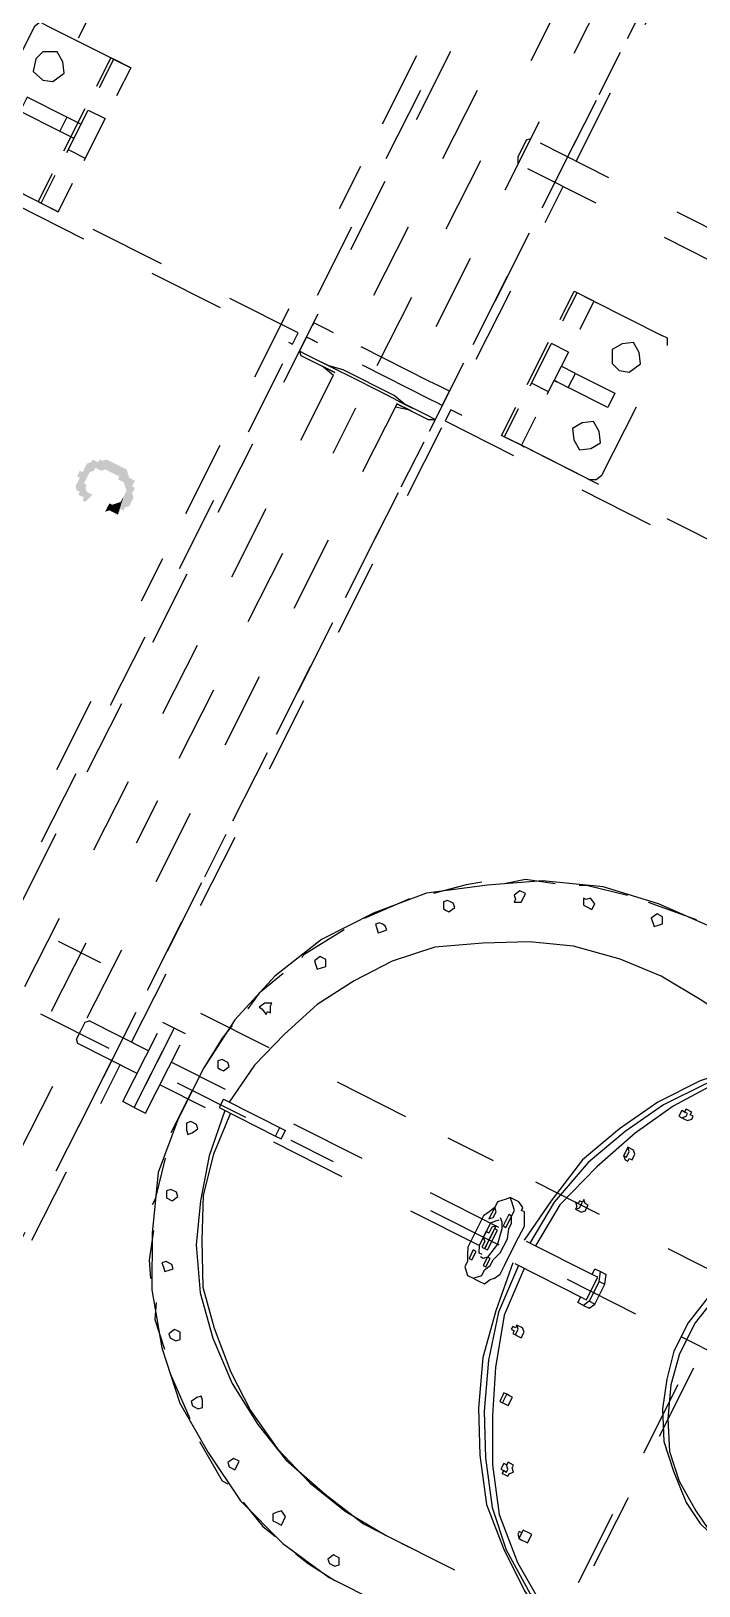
# Model space of a CAD drawing. Header units: metres. Extents: x 0 to 547597, y 0 to 1844684.
# Drawn here: x 543436.278 to 543437.15, y 1844542.936 to 1844544.968 of the extents above; entities that cross this region are included whole.
import ezdxf

# ---------------------------------------------------------------- set-up
doc = ezdxf.new("R2010")
doc.units = ezdxf.units.M
doc.linetypes.add('DASHED', pattern=[0.75, 0.5, -0.25])
doc.layers.add('5_Thep', color=4, linetype='Continuous')
doc.layers.add('TB220kVtuonglai', color=8, linetype='DASHED')

# ---------------------------------------------------------------- blocks, each defined once
blk = doc.blocks.new('MBA220-MB')
for points in [[(-599.3, -206.6), (-603.4, -206.6), (-607.5, -210.8), (-615.8, -210.8), (-615.8, -214.9), (-619.9, -214.9), (-624.1, -214.9), (-624.1, -219), (-624.1, -223.2), (-628.2, -227.3), (-632.3, -231.4), (-632.3, -260.4), (-628.2, -264.5), (-628.2, -268.6), (-624.1, -268.6), (-624.1, -272.8), (-599.3, -272.8), (-607.5, -272.8), (-611.7, -268.6), (-615.8, -268.6), (-615.8, -264.5), (-615.8, -260.4), (-619.9, -256.2), (-619.9, -248), (-619.9, -235.6), (-615.8, -235.6), (-615.8, -227.3), (-611.7, -223.2), (-607.5, -219), (-599.3, -219), (-574.5, -214.9), (-578.6, -214.9), (-582.7, -214.9), (-582.7, -210.8), (-586.9, -210.8), (-591, -206.6), (-595.1, -206.6)], [(-574.5, -214.9), (-599.3, -219), (-591, -219), (-586.9, -223.2), (-582.7, -227.3), (-582.7, -231.4), (-570.3, -231.4), (-574.5, -227.3), (-574.5, -223.2), (-574.5, -219)], [(-582.7, -256.2), (-582.7, -260.4), (-582.7, -264.5), (-586.9, -268.6), (-591, -268.6), (-591, -272.8), (-624.1, -272.8), (-624.1, -276.9), (-619.9, -276.9), (-615.8, -281), (-603.4, -281), (-603.4, -285.2), (-595.1, -285.2), (-595.1, -281), (-586.9, -281), (-582.7, -281), (-578.6, -276.9), (-578.6, -272.8), (-574.5, -272.8), (-574.5, -268.6), (-574.5, -264.5), (-570.3, -264.5), (-570.3, -260.4)]]:
    blk.add_hatch(color=1).paths.add_polyline_path(points)
at = {"color": 1}
for points in [[(-124, 1537.5), (-181.8, 1512.7), (-235.6, 1475.5), (-285.2, 1434.1), (-326.5, 1388.7), (-359.6, 1334.9), (-388.5, 1272.9), (-400.9, 1215.1), (-413.3, 1153.1), (-409.2, 1091.1), (-396.8, 1029.1), (-376.1, 971.2), (-347.2, 917.5), (-305.8, 867.9), (-264.5, 818.3), (-210.8, 781.1), (-157.1, 752.2), (-95.1, 727.4), (-28.9, 706.7), (33.1, 702.6)], [(66.1, 702.6), (132.3, 706.7), (198.4, 727.4), (256.2, 752.2), (314.1, 781.1), (367.8, 818.3), (413.3, 867.9), (446.4, 917.5), (479.4, 971.2), (500.1, 1029.1), (512.5, 1091.1), (512.5, 1153.1), (504.2, 1215.1), (491.8, 1272.9), (462.9, 1334.9), (429.8, 1388.7), (388.5, 1434.1), (338.9, 1475.5), (285.2, 1512.7), (223.2, 1537.5)], [(-124, 1277.1), (-148.8, 1239.9), (-165.3, 1206.8), (-173.6, 1165.5), (-173.6, 1124.2), (-165.3, 1082.8), (-148.8, 1045.6), (-124, 1008.4), (-90.9, 979.5), (-53.7, 958.8), (-12.4, 942.3), (28.9, 934), (74.4, 934), (115.7, 942.3), (157.1, 958.8), (194.2, 979.5), (223.2, 1008.4), (248, 1045.6), (268.6, 1082.8), (276.9, 1124.2), (276.9, 1165.5), (268.6, 1206.8), (248, 1239.9), (223.2, 1277.1)], [(-876.2, 111.6), (-876.2, 1128.3), (-892.7, 1128.3), (-892.7, 111.6), (-876.2, 111.6)], [(-413.3, 1128.3), (-405, 1070.4), (-392.6, 1008.4), (-372, 954.7), (-338.9, 901), (-301.7, 847.3), (-256.2, 805.9), (-206.6, 768.7), (-152.9, 739.8), (-95.1, 715), (-28.9, 698.5), (33.1, 694.3)], [(-413.3, 1128.3), (-405, 1070.4), (-392.6, 1008.4), (-372, 954.7), (-338.9, 901), (-301.7, 847.3), (-256.2, 805.9), (-206.6, 768.7), (-152.9, 739.8), (-95.1, 715), (-28.9, 698.5), (33.1, 694.3)], [(-413.3, 1124.2), (-405, 1058), (-392.6, 1004.3), (-372, 942.3), (-338.9, 892.7), (-301.7, 843.1), (-256.2, 797.7), (-206.6, 760.5), (-152.9, 731.5), (-95.1, 706.7), (-28.9, 694.3), (33.1, 686.1)], [(-173.6, 1136.6), (-169.5, 1099.4), (-157.1, 1058), (-140.5, 1029.1), (-115.7, 996), (-82.7, 967.1), (-49.6, 946.4), (-8.3, 934), (33.1, 925.8), (74.4, 925.8), (111.6, 934), (148.8, 946.4), (186, 967.1), (214.9, 996), (243.8, 1029.1), (260.4, 1058), (272.8, 1099.4), (276.9, 1136.6)], [(66.1, 694.3), (132.3, 698.5), (194.2, 715), (256.2, 739.8), (310, 768.7), (363.7, 805.9), (405, 847.3), (442.2, 901), (471.2, 954.7), (496, 1008.4), (508.4, 1070.4), (512.5, 1128.3), (512.5, 1136.6)], [(66.1, 694.3), (132.3, 698.5), (194.2, 715), (256.2, 739.8), (310, 768.7), (363.7, 805.9), (405, 847.3), (442.2, 901), (471.2, 954.7), (496, 1008.4), (508.4, 1070.4), (512.5, 1128.3)], [(66.1, 686.1), (132.3, 694.3), (194.2, 706.7), (256.2, 731.5), (310, 760.5), (363.7, 797.7), (405, 843.1), (442.2, 892.7), (471.2, 942.3), (496, 1004.3), (508.4, 1058), (512.5, 1124.2), (512.5, 1128.3)], [(53.7, 987.8), (53.7, 925.8)], [(-41.3, 958.8), (-41.3, 665.4)], [(82.7, 958.8), (210.8, 958.8)], [(272.8, 958.8), (400.9, 958.8)], [(-442.2, 719.1), (-438.1, 644.7), (-425.7, 570.3), (-396.8, 496), (-359.6, 434), (-314.1, 367.8), (-260.4, 318.2), (-198.4, 272.8), (-128.1, 239.7), (-53.7, 219), (20.7, 210.8), (95.1, 210.8), (169.5, 219), (243.8, 248), (310, 281), (372, 326.5), (425.7, 380.2), (467, 442.2), (504.2, 508.4), (529, 582.7), (541.4, 657.1), (541.4, 731.5)], [(210.8, 950.6), (82.7, 950.6)], [(400.9, 950.6), (272.8, 950.6)], [(57.9, 268.6), (115.7, 272.8), (169.5, 285.2), (223.2, 310), (276.9, 338.9), (318.2, 376.1), (359.6, 421.6), (392.6, 467), (421.6, 520.8), (442.2, 578.6), (454.6, 636.5), (458.8, 698.5), (458.8, 913.4)], [(-322.4, 867.9), (-343, 810.1), (-351.3, 752.2), (-355.4, 690.2), (-351.3, 632.3), (-338.9, 570.3), (-318.2, 516.6), (-289.3, 462.9), (-256.2, 409.2), (-214.9, 367.8), (-169.5, 334.8), (-119.9, 305.8), (-66.1, 285.2), (-12.4, 268.6), (45.5, 260.4)], [(53.7, 859.7), (53.7, 479.4)], [(384.4, 859.7), (384.4, 863.8), (384.4, 867.9), (372, 867.9), (372, 863.8), (372, 863.8), (372, 855.5), (372, 855.5), (376.1, 855.5), (376.1, 851.4), (380.2, 851.4), (384.4, 855.5), (384.4, 855.5), (384.4, 859.7)], [(384.4, 855.5), (384.4, 855.5), (372, 855.5), (372, 855.5)], [(384.4, 855.5), (384.4, 855.5), (372, 855.5), (372, 855.5)], [(-202.5, 801.8), (-202.5, 805.9), (-202.5, 805.9), (-206.6, 810.1), (-210.8, 810.1), (-210.8, 805.9), (-214.9, 805.9), (-214.9, 797.7), (-210.8, 797.7), (-210.8, 793.5), (-202.5, 793.5), (-202.5, 797.7), (-202.5, 797.7), (-202.5, 801.8)], [(-202.5, 797.7), (-202.5, 797.7), (-206.6, 801.8), (-210.8, 801.8), (-210.8, 797.7), (-214.9, 797.7)], [(-202.5, 797.7), (-202.5, 797.7), (-206.6, 801.8), (-210.8, 801.8), (-210.8, 797.7), (-214.9, 797.7)], [(37.2, 797.7), (37.2, 805.9), (24.8, 801.8)], [(37.2, 797.7), (24.8, 793.5), (24.8, 801.8)], [(24.8, 785.3), (24.8, 793.5)], [(66.1, 789.4), (66.1, 793.5), (66.1, 793.5), (66.1, 793.5), (37.2, 793.5), (37.2, 793.5), (33.1, 793.5), (33.1, 789.4)], [(66.1, 805.9), (37.2, 805.9)], [(37.2, 797.7), (66.1, 797.7)], [(66.1, 797.7), (74.4, 793.5), (74.4, 801.8), (66.1, 805.9), (66.1, 797.7)], [(74.4, 793.5), (74.4, 785.3), (66.1, 785.3)], [(318.2, 801.8), (318.2, 805.9), (314.1, 805.9), (310, 810.1), (310, 810.1), (305.8, 805.9), (301.7, 805.9), (301.7, 797.7), (305.8, 797.7), (305.8, 793.5), (314.1, 793.5), (314.1, 797.7), (318.2, 797.7), (318.2, 801.8)], [(318.2, 797.7), (314.1, 797.7), (314.1, 801.8), (310, 801.8), (305.8, 797.7)], [(318.2, 797.7), (314.1, 797.7), (314.1, 801.8), (310, 801.8), (305.8, 797.7)], [(33.1, 785.3), (24.8, 785.3)], [(33.1, 789.4), (33.1, 677.8)], [(66.1, 789.4), (66.1, 677.8)], [(-119.9, 760.5), (-119.9, 760.5), (-124, 760.5), (-124, 764.6), (-132.3, 764.6), (-136.4, 760.5), (-136.4, 752.2), (-132.3, 752.2), (-132.3, 752.2), (-128.1, 752.2), (-128.1, 752.2), (-124, 752.2), (-119.9, 756.3), (-119.9, 760.5)], [(-124, 752.2), (-124, 756.3), (-132.3, 756.3), (-136.4, 752.2)], [(-124, 752.2), (-124, 756.3), (-132.3, 756.3), (-136.4, 752.2)], [(235.6, 760.5), (235.6, 760.5), (235.6, 764.6), (223.2, 764.6), (223.2, 760.5), (223.2, 760.5), (223.2, 756.3), (223.2, 756.3), (223.2, 752.2), (227.3, 752.2), (227.3, 752.2), (231.4, 752.2), (235.6, 752.2), (235.6, 752.2), (235.6, 760.5)], [(235.6, 752.2), (235.6, 756.3), (223.2, 756.3), (223.2, 752.2)], [(235.6, 752.2), (235.6, 756.3), (223.2, 756.3), (223.2, 752.2)], [(-33.1, 731.5), (-33.1, 735.7), (-37.2, 739.8), (-45.5, 739.8), (-45.5, 735.7), (-49.6, 731.5), (-49.6, 731.5), (-45.5, 731.5), (-45.5, 727.4), (-41.3, 727.4), (-41.3, 723.3), (-41.3, 723.3), (-37.2, 727.4), (-33.1, 727.4), (-33.1, 731.5)], [(-33.1, 727.4), (-37.2, 731.5), (-45.5, 731.5), (-45.5, 727.4)], [(-33.1, 727.4), (-37.2, 731.5), (-45.5, 731.5), (-45.5, 727.4)], [(57.9, 260.4), (119.9, 268.6), (177.7, 285.2), (231.4, 305.8), (285.2, 338.9), (330.6, 380.2), (372, 429.8), (405, 483.6), (429.8, 537.3), (446.4, 603.4), (458.8, 665.4), (458.8, 731.5)], [(148.8, 731.5), (148.8, 735.7), (148.8, 735.7), (148.8, 739.8), (140.5, 739.8), (136.4, 735.7), (136.4, 727.4), (140.5, 727.4), (140.5, 723.3), (144.7, 723.3), (144.7, 727.4), (148.8, 727.4), (148.8, 731.5)], [(148.8, 727.4), (148.8, 731.5), (140.5, 731.5), (136.4, 727.4)], [(148.8, 727.4), (148.8, 731.5), (140.5, 731.5), (136.4, 727.4)], [(-442.2, 698.5), (-434, 632.3)], [(107.5, 657.1), (107.5, 665.4), (107.5, 665.4), (99.2, 669.5), (95.1, 673.7), (86.8, 677.8), (74.4, 677.8), (66.1, 677.8), (33.1, 677.8), (24.8, 677.8), (16.5, 677.8), (8.3, 673.7), (0, 669.5), (0, 665.4), (-4.1, 665.4), (-8.3, 657.1), (-8.3, 644.7)], [(-409.2, 653), (-413.3, 657.1), (-417.4, 661.3), (-425.7, 657.1), (-425.7, 648.9), (-417.4, 644.7), (-413.3, 648.9), (-409.2, 653)], [(-8.3, 644.7), (-4.1, 640.6), (0, 636.5), (4.1, 632.3), (12.4, 632.3), (20.7, 628.2), (28.9, 624.1), (74.4, 624.1), (82.7, 628.2), (90.9, 632.3), (99.2, 632.3), (103.3, 636.5), (107.5, 640.6), (107.5, 648.9), (103.3, 653), (99.2, 657.1), (90.9, 657.1), (82.7, 661.3), (74.4, 661.3), (62, 665.4), (41.3, 665.4), (28.9, 661.3), (20.7, 661.3), (12.4, 657.1), (4.1, 657.1), (0, 653), (-4.1, 648.9), (-8.3, 644.7)], [(12.4, 657.1), (12.4, 653), (28.9, 653), (28.9, 657.1), (24.8, 657.1), (24.8, 657.1), (16.5, 657.1), (16.5, 657.1), (12.4, 657.1)], [(20.7, 644.7), (24.8, 648.9), (33.1, 653), (53.7, 657.1), (74.4, 653), (78.5, 648.9), (78.5, 644.7)], [(74.4, 657.1), (74.4, 653), (86.8, 653), (86.8, 657.1), (86.8, 657.1), (86.8, 657.1), (74.4, 657.1), (74.4, 657.1), (74.4, 657.1)], [(107.5, 644.7), (107.5, 657.1)], [(524.9, 653), (524.9, 657.1), (520.8, 661.3), (512.5, 657.1), (512.5, 653), (512.5, 648.9), (520.8, 644.7), (524.9, 648.9), (524.9, 653)], [(533.2, 603.4), (537.3, 624.1), (541.4, 665.4)], [(12.4, 632.3), (12.4, 632.3), (28.9, 632.3), (28.9, 632.3), (24.8, 636.5), (16.5, 636.5), (12.4, 632.3)], [(24.8, 644.7), (28.9, 640.6), (33.1, 636.5), (66.1, 636.5), (74.4, 640.6), (74.4, 644.7)], [(24.8, 644.7), (24.8, 644.7)], [(33.1, 648.9), (33.1, 169.5)], [(33.1, 648.9), (33.1, 169.5)], [(33.1, 644.7), (37.2, 640.6), (45.5, 640.6), (45.5, 636.5), (53.7, 636.5), (57.9, 640.6), (66.1, 640.6), (66.1, 644.7), (66.1, 644.7), (66.1, 644.7), (66.1, 648.9), (37.2, 648.9), (37.2, 644.7), (33.1, 644.7), (33.1, 644.7)], [(33.1, 644.7), (37.2, 644.7), (37.2, 644.7), (66.1, 644.7), (66.1, 644.7)], [(37.2, 648.9), (37.2, 644.7), (41.3, 644.7), (45.5, 644.7), (57.9, 644.7), (62, 644.7), (66.1, 644.7), (66.1, 648.9)], [(66.1, 636.5), (66.1, 169.5)], [(66.1, 636.5), (66.1, 169.5)], [(74.4, 644.7), (74.4, 644.7)], [(74.4, 632.3), (74.4, 632.3), (86.8, 632.3), (86.8, 632.3), (86.8, 636.5), (74.4, 636.5), (74.4, 632.3), (74.4, 632.3)], [(-429.8, 603.4), (-417.4, 549.7), (-413.3, 541.4)], [(-41.3, 603.4), (-41.3, 537.3)], [(-392.6, 562.1), (-392.6, 570.3), (-400.9, 570.3), (-405, 562.1), (-400.9, 557.9), (-400.9, 553.8), (-392.6, 557.9), (-392.6, 562.1)], [(508.4, 562.1), (508.4, 570.3), (496, 570.3), (491.8, 562.1), (496, 557.9), (500.1, 553.8), (508.4, 557.9), (508.4, 562.1)], [(504.2, 512.5), (520.8, 549.7), (524.9, 570.3)], [(-400.9, 512.5), (-388.5, 475.3), (-372, 454.6)], [(-355.4, 475.3), (-359.6, 483.6), (-363.7, 483.6), (-372, 483.6), (-372, 475.3), (-363.7, 471.2), (-359.6, 475.3), (-355.4, 475.3)], [(-41.3, 475.3), (-41.3, 95.1)], [(471.2, 475.3), (471.2, 483.6), (467, 483.6), (458.8, 483.6), (458.8, 475.3), (458.8, 475.3), (467, 471.2), (471.2, 475.3), (471.2, 475.3)], [(458.8, 425.7), (491.8, 475.3), (491.8, 483.6)], [(-359.6, 425.7), (-347.2, 409.2), (-318.2, 376.1)], [(-305.8, 400.9), (-305.8, 405), (-314.1, 409.2), (-318.2, 405), (-318.2, 400.9), (-318.2, 396.8), (-314.1, 392.6), (-305.8, 396.8), (-305.8, 400.9)], [(53.7, 417.4), (53.7, 355.4)], [(421.6, 400.9), (421.6, 405), (417.4, 409.2), (409.2, 405), (405, 400.9), (409.2, 396.8), (417.4, 392.6), (421.6, 396.8), (421.6, 400.9)], [(396.8, 351.3), (438.1, 400.9)], [(-1256.4, 359.6), (-1256.4, 45.5)], [(-1256.4, 359.6), (-1256.4, 45.5)], [(-1219.2, 359.6), (-1219.2, 45.5)], [(-1219.2, 359.6), (-1219.2, 45.5)], [(-297.6, 351.3), (-248, 310)], [(-1095.2, 326.5), (-1103.5, 322.4), (-1103.5, 314.1)], [(-892.7, 314.1), (-896.8, 322.4), (-905.1, 326.5), (-1095.2, 326.5)], [(-239.7, 334.8), (-243.8, 338.9), (-248, 343), (-252.1, 338.9), (-252.1, 334.8), (-252.1, 330.6), (-248, 326.5), (-243.8, 330.6), (-239.7, 334.8)], [(45.5, 252.1), (45.5, 343)], [(57.9, 334.8), (57.9, 343), (45.5, 343)], [(57.9, 252.1), (57.9, 334.8), (45.5, 334.8)], [(322.4, 293.4), (343, 301.7), (372, 330.6)], [(355.4, 334.8), (355.4, 338.9), (351.3, 343), (343, 338.9), (343, 334.8), (343, 330.6), (351.3, 326.5), (355.4, 330.6), (355.4, 334.8)], [(-1103.5, 214.9), (-1103.5, 314.1)], [(-1037.4, 285.2), (-1041.5, 297.6), (-1058, 305.8), (-1070.4, 297.6), (-1078.7, 285.2), (-1070.4, 272.8), (-1058, 264.5), (-1041.5, 272.8), (-1037.4, 285.2)], [(-921.6, 285.2), (-929.9, 297.6), (-942.3, 305.8), (-954.7, 297.6), (-963, 285.2), (-954.7, 272.8), (-942.3, 264.5), (-929.9, 272.8), (-921.6, 285.2)], [(-892.7, 314.1), (-892.7, 214.9)], [(-1008.4, 235.6), (-1008.4, 293.4), (-987.8, 293.4), (-987.8, 235.6)], [(-223.2, 293.4), (-169.5, 260.4), (-165.3, 260.4)], [(-161.2, 285.2), (-165.3, 289.3), (-169.5, 293.4), (-177.7, 289.3), (-177.7, 281), (-169.5, 276.9), (-165.3, 281), (-161.2, 285.2)], [(53.7, 289.3), (53.7, -90.9)], [(281, 285.2), (276.9, 289.3), (272.8, 293.4), (268.6, 289.3), (268.6, 281), (272.8, 276.9), (276.9, 281), (281, 285.2)], [(239.7, 248), (276.9, 260.4), (297.6, 272.8)], [(-136.4, 248), (-99.2, 231.4), (-74.4, 227.3)], [(-78.5, 252.1), (-82.7, 252.1), (-82.7, 256.2), (-90.9, 252.1), (-95.1, 252.1), (-90.9, 243.8), (-82.7, 239.7), (-82.7, 243.8), (-78.5, 252.1)], [(45.5, 252.1), (57.9, 252.1)], [(194.2, 252.1), (194.2, 252.1), (186, 256.2), (181.8, 252.1), (181.8, 252.1), (181.8, 243.8), (186, 239.7), (194.2, 243.8), (194.2, 252.1)], [(-987.8, 214.9), (-987.8, 235.6), (-1008.4, 235.6), (-1008.4, 214.9)], [(12.4, 231.4), (12.4, 235.6), (4.1, 239.7), (0, 235.6), (0, 227.3), (4.1, 223.2), (12.4, 227.3), (12.4, 231.4)], [(107.5, 231.4), (103.3, 235.6), (95.1, 239.7), (90.9, 235.6), (90.9, 227.3), (95.1, 223.2), (103.3, 227.3), (107.5, 231.4)], [(148.8, 219), (202.5, 231.4), (210.8, 231.4)], [(-1103.5, 214.9), (-1103.5, 219)], [(-1103.5, 186), (-1103.5, 214.9)], [(-1103.5, 214.9), (-1062.2, 214.9)], [(-1103.5, 214.9), (-1062.2, 214.9)], [(-1103.5, 214.9), (-1103.5, 190.1)], [(-1029.1, 214.9), (-967.1, 214.9)], [(-1029.1, 214.9), (-967.1, 214.9)], [(-1029.1, 214.9), (-1029.1, 190.1)], [(-1008.4, 214.9), (-1008.4, 219)], [(-987.8, 214.9), (-987.8, 219)], [(-971.2, 214.9), (-971.2, 190.1)], [(-934, 214.9), (-892.7, 214.9)], [(-934, 214.9), (-892.7, 214.9)], [(-892.7, 214.9), (-892.7, 219)], [(-892.7, 214.9), (-892.7, 186)], [(-892.7, 190.1), (-892.7, 214.9)], [(-45.5, 219), (-24.8, 214.9), (20.7, 210.8)], [(53.7, 210.8), (115.7, 210.8)], [(-1062.2, 190.1), (-1103.5, 190.1)], [(-1062.2, 186), (-1103.5, 186)], [(-967.1, 190.1), (-1029.1, 190.1)], [(-967.1, 186), (-1029.1, 186)], [(-892.7, 190.1), (-934, 190.1)], [(-892.7, 186), (-934, 186)], [(107.5, 169.5), (-8.3, 169.5), (-8.3, 152.9)], [(107.5, 169.5), (-8.3, 169.5), (-8.3, 152.9)], [(107.5, 152.9), (107.5, 169.5)], [(107.5, 152.9), (107.5, 169.5)], [(107.5, 152.9), (-8.3, 152.9)], [(-8.3, 152.9), (107.5, 152.9), (107.5, 136.4)], [(-8.3, 152.9), (-8.3, 136.4)], [(107.5, 152.9), (-8.3, 152.9)], [(-8.3, 152.9), (107.5, 152.9), (107.5, 136.4)], [(-8.3, 152.9), (-8.3, 136.4)], [(107.5, 136.4), (-8.3, 136.4)], [(107.5, 136.4), (-8.3, 136.4)], [(33.1, 136.4), (33.1, 49.6)], [(33.1, 136.4), (33.1, 49.6)], [(66.1, 136.4), (66.1, 49.6)], [(66.1, 136.4), (66.1, 49.6)], [(-1256.4, 111.6), (-1847.4, 111.6)], [(33.1, 111.6), (-1219.2, 111.6)], [(1322.5, 111.6), (66.1, 111.6)], [(-1529.2, 99.2), (-1401.1, 99.2)], [(-1409.3, 99.2), (-1347.3, 99.2)], [(-1339.1, 99.2), (-1211, 99.2)], [(-1281.2, 99.2), (-901, 99.2)], [(-1144.8, 99.2), (-1020.8, 99.2)], [(-954.7, 99.2), (-826.6, 99.2)], [(-909.2, 99.2), (-913.4, 99.2), (-913.4, 82.7), (-913.4, 70.3), (-913.4, -70.3), (-913.4, -82.7), (-913.4, -99.2), (-909.2, -99.2)], [(-909.2, 99.2), (-913.4, 99.2), (-913.4, 82.7), (-913.4, 70.3), (-913.4, -70.3), (-913.4, -82.7), (-913.4, -99.2), (-909.2, -99.2)], [(-892.7, 99.2), (-892.7, 90.9), (-892.7, 82.7), (-892.7, -86.8), (-892.7, -95.1), (-892.7, -99.2), (-909.2, -99.2)], [(-892.7, 99.2), (-909.2, 99.2)], [(-892.7, 99.2), (-892.7, 90.9), (-892.7, 82.7), (-892.7, -86.8), (-892.7, -95.1), (-892.7, -99.2), (-909.2, -99.2)], [(-892.7, 99.2), (-909.2, 99.2)], [(-892.7, 99.2), (-892.7, 90.9), (-892.7, 82.7), (-892.7, -82.7), (-892.7, -90.9), (-892.7, -99.2)], [(-892.7, 99.2), (-872.1, 99.2)], [(-892.7, 99.2), (-892.7, 90.9), (-892.7, 82.7), (-892.7, -82.7), (-892.7, -90.9), (-892.7, -99.2)], [(-892.7, 99.2), (-872.1, 99.2)], [(-863.8, 45.5), (-867.9, 62), (-867.9, 90.9), (-872.1, 99.2), (-872.1, 95.1), (-872.1, 90.9), (-872.1, 53.7), (-876.2, 37.2), (-876.2, -37.2), (-872.1, -57.9), (-872.1, -90.9), (-872.1, -99.2), (-872.1, -99.2), (-867.9, -95.1), (-867.9, -62), (-863.8, -45.5)], [(-863.8, 45.5), (-867.9, 62), (-867.9, 90.9), (-872.1, 99.2), (-872.1, 95.1), (-872.1, 90.9), (-872.1, 53.7), (-876.2, 37.2), (-876.2, -37.2), (-872.1, -57.9), (-872.1, -90.9), (-872.1, -99.2), (-872.1, -99.2), (-867.9, -95.1), (-867.9, -62), (-863.8, -45.5)], [(-839, 99.2), (-772.9, 99.2)], [(-764.6, 99.2), (-636.5, 99.2)], [(-710.9, 99.2), (-326.5, 99.2)], [(-574.5, 99.2), (-446.4, 99.2)], [(-384.4, 99.2), (-256.2, 99.2)], [(-264.5, 99.2), (-202.5, 99.2)], [(-194.2, 99.2), (-66.1, 99.2)], [(-136.4, 99.2), (243.8, 99.2)], [(-4.1, 99.2), (90.9, 99.2)], [(227.3, 99.2), (90.9, 99.2)], [(417.4, 99.2), (289.3, 99.2)], [(-872.1, 66.1), (-872.1, 45.5), (-872.1, 66.1)], [(-872.1, 66.1), (-872.1, 45.5), (-872.1, 66.1)], [(-867.9, 66.1), (-867.9, 45.5), (-867.9, 66.1)], [(-867.9, 66.1), (-867.9, 45.5), (-867.9, 66.1)], [(-1880.5, 45.5), (-913.4, 45.5)], [(-1880.5, 45.5), (-913.4, 45.5)], [(-1219.2, 45.5), (-1227.5, 41.3), (-1252.3, 41.3), (-1256.4, 45.5)], [(-1219.2, 45.5), (-1227.5, 41.3), (-1252.3, 41.3), (-1256.4, 45.5)], [(-872.1, 45.5), (-872.1, 37.2), (-872.1, 28.9), (-872.1, -33.1), (-872.1, -37.2), (-872.1, -45.5)], [(1830.9, 45.5), (-872.1, 45.5)], [(-872.1, 45.5), (-872.1, 37.2), (-872.1, 28.9), (-872.1, -33.1), (-872.1, -37.2), (-872.1, -45.5)], [(1830.9, 45.5), (-872.1, 45.5)], [(49.6, 45.5), (37.2, 45.5), (33.1, 49.6)], [(49.6, 45.5), (37.2, 45.5), (33.1, 49.6)], [(66.1, 49.6), (62, 45.5), (49.6, 45.5)], [(66.1, 49.6), (62, 45.5), (49.6, 45.5)], [(-41.3, 28.9), (-41.3, -33.1)], [(-1347.3, 0), (-1409.3, 0)], [(-901, 0), (-1281.2, 0)], [(-772.9, 0), (-839, 0)], [(-326.5, 0), (-710.9, 0)], [(-202.5, 0), (-264.5, 0)], [(243.8, 0), (-136.4, 0)], [(-1880.5, -45.5), (-913.4, -45.5)], [(-1880.5, -45.5), (-913.4, -45.5)], [(-872.1, -45.5), (-872.1, -66.1), (-872.1, -45.5)], [(-872.1, -45.5), (-872.1, -66.1), (-872.1, -45.5)], [(-867.9, -45.5), (-867.9, -66.1), (-867.9, -45.5)], [(-867.9, -45.5), (-867.9, -66.1), (-867.9, -45.5)], [(1830.9, -45.5), (-863.8, -45.5)], [(1830.9, -45.5), (-863.8, -45.5)], [(-1211, -99.2), (-1339.1, -99.2)], [(-1020.8, -99.2), (-1144.8, -99.2)], [(-826.6, -99.2), (-954.7, -99.2)], [(-892.7, -99.2), (-872.1, -99.2)], [(-892.7, -99.2), (-872.1, -99.2)], [(-636.5, -99.2), (-764.6, -99.2)], [(-446.4, -99.2), (-574.5, -99.2)], [(-256.2, -99.2), (-384.4, -99.2)], [(-66.1, -99.2), (-194.2, -99.2)], [(-1847.4, -111.6), (1731.7, -111.6)], [(-876.2, -917.5), (-876.2, -111.6), (-892.7, -111.6), (-892.7, -917.5), (-876.2, -917.5)], [(-1186.2, -136.4), (-1566.4, -136.4)], [(-1062.2, -136.4), (-1124.2, -136.4)], [(-615.8, -136.4), (-996, -136.4)], [(-487.7, -136.4), (-549.7, -136.4)], [(-41.3, -136.4), (-425.7, -136.4)], [(-1103.5, -462.9), (-1062.2, -462.9)], [(-1103.5, -491.8), (-1103.5, -462.9)], [(-1103.5, -462.9), (-1062.2, -462.9)], [(-1103.5, -462.9), (-1103.5, -487.7)], [(-1029.1, -462.9), (-967.1, -462.9)], [(-1029.1, -462.9), (-967.1, -462.9)], [(-1029.1, -487.7), (-1029.1, -462.9)], [(-971.2, -487.7), (-971.2, -462.9)], [(-934, -462.9), (-892.7, -462.9)], [(-934, -462.9), (-892.7, -462.9)], [(-892.7, -462.9), (-892.7, -491.8)], [(-892.7, -487.7), (-892.7, -462.9)], [(-1062.2, -487.7), (-1103.5, -487.7)], [(-1103.5, -586.9), (-1103.5, -487.7)], [(-1062.2, -491.8), (-1103.5, -491.8)], [(-967.1, -487.7), (-1029.1, -487.7)], [(-967.1, -491.8), (-1029.1, -491.8)], [(-1008.4, -487.7), (-1008.4, -491.8)], [(-1008.4, -491.8), (-1008.4, -508.4), (-987.8, -508.4)], [(-987.8, -491.8), (-987.8, -487.7)], [(-987.8, -508.4), (-987.8, -491.8)], [(-892.7, -487.7), (-934, -487.7)], [(-892.7, -491.8), (-934, -491.8)], [(-892.7, -487.7), (-892.7, -586.9)], [(-1008.4, -508.4), (-1008.4, -566.2), (-987.8, -566.2)], [(-987.8, -566.2), (-987.8, -508.4)], [(-1107.6, -938.2), (-1107.6, -541.4), (-1690.4, -541.4), (-1690.4, -710.9)], [(-1037.4, -557.9), (-1041.5, -545.5), (-1058, -537.3), (-1070.4, -545.5), (-1078.7, -557.9), (-1070.4, -574.5), (-1058, -578.6), (-1041.5, -574.5), (-1037.4, -557.9)], [(-1103.5, -586.9), (-1103.5, -595.1), (-1095.2, -599.3), (-905.1, -599.3)]]:
    blk.add_lwpolyline(points, dxfattribs=at)
blk = doc.blocks.new('mb moiTQK')
at = {"layer": 'TB220kVtuonglai', "ltscale": 3000, "xscale": 0.001, "yscale": 0.001, "zscale": 0.001}
blk.add_blockref('MBA220-MB', (-54.0517, -82.5102), dxfattribs=at)
blk = doc.blocks.new('ACAD-DinhViTuyenDz220kV')
blk.add_circle((543470.1879, 1844560.0696), 117.5514)
at = {"layer": '5_Thep', "rotation": 243.2403583287449}
blk.add_blockref('mb moiTQK', (543485.661, 1844458.313), dxfattribs=at)

msp = doc.modelspace()

# ---------------------------------------------------------------- block references
msp.add_blockref('ACAD-DinhViTuyenDz220kV', (0, 0))

doc.saveas('drawing.dxf')
